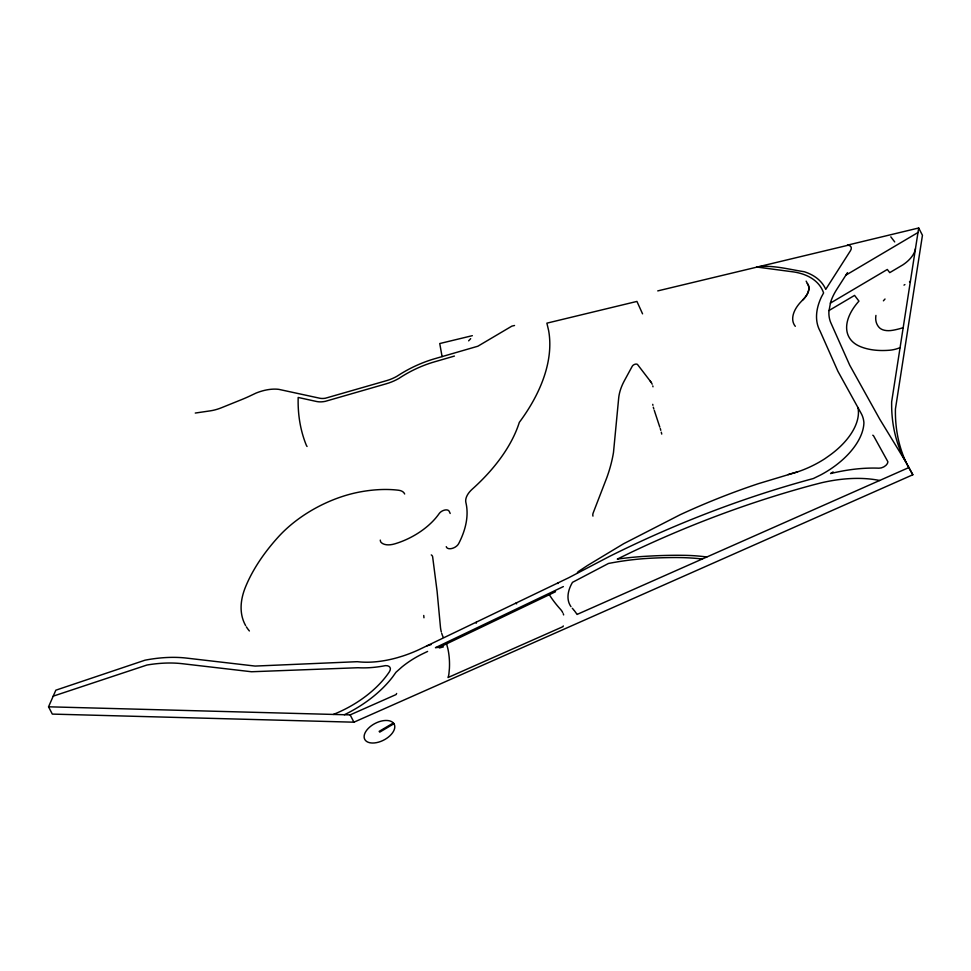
<?xml version="1.0" encoding="UTF-8"?>
<svg xmlns="http://www.w3.org/2000/svg" width="971" height="971" viewBox="0 0 971 971"><rect width="100%" height="100%" fill="white"/><g stroke="black" fill="none" stroke-linecap="round" stroke-linejoin="round"><path stroke-width="1.46" d="M515.613 603.282L516.657 603.804M847.367 245.165L918.687 227.991L891.669 401.703A344.025 194.855 -27.3 0 0 903.564 457.693L912.825 474.758L353.917 722.193L52.313 714.098L48.55 706.803L55.833 690.187L145.031 660.183A124.956 70.774 -27.3 0 1 186.517 658.095L255.142 666.07L357.328 661.688A87.669 49.655 -27.3 0 0 397.552 657.622L402.916 655.983A87.669 49.655 -27.3 0 0 418.902 649.696L568.678 577.769L609.4 556.456A650.716 368.567 -27.3 0 1 813.346 478.533L820.811 474.88A66.926 37.905 -27.3 0 0 863.911 422.713A67.315 38.124 -27.3 0 0 861.192 413.44L837.876 371.225L820.058 331.026A85.691 48.538 -27.3 0 1 821.539 296.75L823.59 292.951A82.122 46.511 -27.3 0 0 794.327 272.026L756.7 267.025C772.248 264.622 788.658 269.38 804.194 271.71A85.448 48.392 -27.3 0 1 825.386 288.581L825.726 289.394L850.462 250.7A7.853 4.454 -27.3 0 0 848.193 245.226L657.743 290.899M396.629 693.464L396.119 694.544L350.155 714.887L48.55 706.803M577.296 573.157L578 571.785L587.528 565.486L623.698 543.687L680.307 514.654A440.834 249.693 -27.3 0 1 758.29 483.704L797.543 471.882A70.021 39.653 -27.3 0 0 824.78 458.785L829.076 455.763A64.013 36.255 -27.3 0 0 857.939 407.541M847.501 272.62L836.759 289.419A72.473 41.049 -27.3 0 0 830.593 302.272L828.906 311.448A72.4 41.013 -27.3 0 0 830.666 322.408L849.722 365.193L879.799 419.278L905.688 461.698M468.641 340.845L470.692 338.636M909.475 281.845L910.397 281.299M845.887 275.145L917.983 232.518M830.363 303.134L887.312 269.465L889.739 272.633L902.848 264.877A25.222 14.286 -27.3 0 0 915.459 248.722M828.991 310.526L854.565 295.402L858.947 301.119A57.155 32.371 -27.3 0 0 859.517 346.234A78.505 44.472 -27.3 0 0 889.909 350.203A23.486 13.303 -27.3 0 0 900.068 347.654M903.989 285.122L904.899 284.576M393.328 722.994L379.163 731.369L379.746 732.122L393.91 723.747M476.385 622.095L476.215 623.236M427.616 651.432L423.174 653.556A62.387 35.332 -27.3 0 0 401.909 666.992L395.937 672.308L392.745 676.799A87.633 49.63 -27.3 0 1 346.817 713.539L344.329 714.741M563.374 586.581L435.445 647.669L439.426 647.281L555.533 591.727M909.062 467.464L577.041 614.449A130.26 73.784 -27.3 0 0 574.419 610.771M53.223 696.146L146.961 665.026A116.751 66.137 -27.3 0 1 182.317 663.703L251.489 671.75L358.056 667.732A95.971 54.364 -27.3 0 0 385.451 665.633A8.569 4.855 -27.3 0 1 389.383 671.774A79.331 44.933 -27.3 0 1 333.356 714.438M427.143 645.776L431.16 644.562M454.416 356.078L434.292 361.904A74.888 42.421 -27.3 0 0 400.756 377.209L399.02 378.362A33.451 18.947 -27.3 0 1 386.397 383.739L325.309 401.339A20.318 11.506 -27.3 0 1 316.643 401.509L298.182 397.455A330.844 187.391 -27.3 0 0 306.047 444.56A31.4 17.781 -27.3 0 0 307.054 446.478M797.543 471.882L788.088 474.576M439.414 647.973L443.419 646.88M472.343 335.675L439.742 343.54L442.084 356.6M514.533 325.491L511.851 326.135L477.866 346.222L434.462 358.809A79.804 45.2 -27.3 0 0 398.765 375.109L396.52 376.517A28.523 16.155 -27.3 0 1 386.604 380.632L325.516 398.195A15.33 8.678 -27.3 0 1 320.054 398.292L278.811 389.359A35.842 20.294 -27.3 0 0 256.065 393.073L249.753 396.059A93.18 52.774 -27.3 0 1 241.427 399.688L221.522 407.723A32.249 18.267 -27.3 0 1 210.27 410.854L195.268 413.051M879.605 480.511L878.658 480.293A129.313 73.25 -27.3 0 0 821.636 482.733L812.739 485.015A640.751 362.923 -27.3 0 0 631.514 552.171L617.301 559.09A317.226 179.684 -27.3 0 1 651.614 555.982A477.805 270.63 -27.3 0 1 678.074 555.278L683.111 555.327A207.139 117.333 -27.3 0 1 706.815 557.002M650.279 381.166L651.335 382.623A39.847 22.564 -27.3 0 1 652.16 384.213M890.808 236.827L894.716 241.925M650.861 381.919L637.607 364.623A3.168 1.796 -27.3 0 0 634.925 364.283A3.168 1.796 -27.3 0 0 632.206 366.322L624.462 380.559A77.097 43.671 -27.3 0 0 618.661 398.304L613.49 452.462A258.068 146.172 -27.3 0 1 606.79 477.72L593.196 512.906A10.948 6.202 -27.3 0 0 592.965 516.111M549.319 594.762L551.856 598.549A329.837 186.82 -27.3 0 0 557.427 605.807A330.346 187.112 -27.3 0 0 560.485 609.315A44.423 25.161 -27.3 0 1 562.695 612.519M912.825 474.758L907.327 464.988A344.025 194.855 -27.3 0 1 895.432 408.997L922.45 235.285L918.687 227.991M806.148 281.129L807.399 283.556A22.454 12.72 -27.3 0 1 802.592 300.148A34.98 19.808 -27.3 0 0 795.31 326.317M350.155 714.887L353.917 722.193M642.559 313.839L636.927 301.423L546.879 323.161L548.591 330.383A205.67 116.496 -27.3 0 1 519.315 422.373A159.183 90.169 -27.3 0 1 472.246 489.166A20.549 11.64 -27.3 0 0 465.886 502.553A120.331 68.164 -27.3 0 1 458.628 543.711A6.979 3.945 -27.3 0 1 451.831 548.506A6.979 3.945 -27.3 0 1 446.259 546.649M557.657 582.843L557.9 583.559M654.284 410.381L659.807 427.119M446.502 643.591L447.813 648.422A198.715 112.551 -27.3 0 1 449.403 668.606L448.942 673.619A29.215 16.543 -27.3 0 1 448.019 677.54L563.022 626.635A42.59 24.129 -27.3 0 0 563.265 625.919M423.744 615.468L423.951 617.787M903.176 327.676A53.247 30.162 -27.3 0 1 892.932 330.249A21.447 12.15 -27.3 0 1 879.095 327.397A39.932 22.624 -27.3 0 1 875.927 315.429M652.779 385.912A39.847 22.564 -27.3 0 1 652.998 386.798M653.823 408.985A76.879 43.537 -27.3 0 1 653.301 407.177M652.913 405.308A76.879 43.537 -27.3 0 1 652.755 404.349M572.307 608.283A130.26 73.784 -27.3 0 1 574.019 610.261M702.324 558.993A249.814 141.499 -27.3 0 0 678.462 557.56L676.714 557.536A474.892 268.979 -27.3 0 0 650.424 558.24A242.956 137.615 -27.3 0 0 612.131 562.779L608.489 563.459L572.489 582.345A49.375 27.965 -27.3 0 0 570.984 606.657M872.747 435.226A4.964 2.816 -27.3 0 1 873.682 436.028L887.919 461.808A6.542 3.702 -27.3 0 1 878.937 468.18A142.955 80.969 -27.3 0 0 830.569 473.569A73.578 41.668 -27.3 0 0 833.106 471.93M660.268 428.514A335.529 190.049 -27.3 0 1 660.778 430.311M661.275 432.192A335.529 190.049 -27.3 0 1 661.737 434.086M563.216 613.696A44.423 25.161 -27.3 0 1 563.641 614.922M443.237 637.279A93.459 52.932 -27.3 0 1 441.696 633.31M441.307 631.927A93.459 52.932 -27.3 0 1 440.361 626.161L437.096 591.315L432.653 556.905A8.217 4.661 -27.3 0 0 431.282 554.914M249.389 630.968A105.56 59.789 -27.3 0 1 246.391 626.865M245.627 625.567A105.56 59.789 -27.3 0 1 245.481 587.054A184.138 104.298 -27.3 0 1 277.694 537.631A91.383 51.766 -27.3 0 1 360.205 491.909A116.738 66.125 -27.3 0 1 398.693 490.258A15.754 8.921 -27.3 0 1 404.664 493.984M380.28 540.094A24.785 14.031 -27.3 0 0 380.693 541.915A17.005 9.625 -27.3 0 0 394.554 543.918A53.187 30.125 -27.3 0 0 439.183 513.574A5.887 3.338 -27.3 0 1 444.548 510.103A5.887 3.338 -27.3 0 1 449.1 511.171A79.865 45.236 -27.3 0 1 450.18 513.489M883.416 300.828A39.932 22.624 -27.3 0 1 885.018 299.019M807.338 283.544A22.454 12.72 -27.3 0 1 802.532 300.136M393.668 723.334L392.794 722.424A16.568 9.382 -27.3 0 0 366.953 729.913A16.568 9.382 -27.3 0 0 376.687 742.609A16.568 9.382 -27.3 0 0 394.299 724.39L393.668 723.334"/></g></svg>
